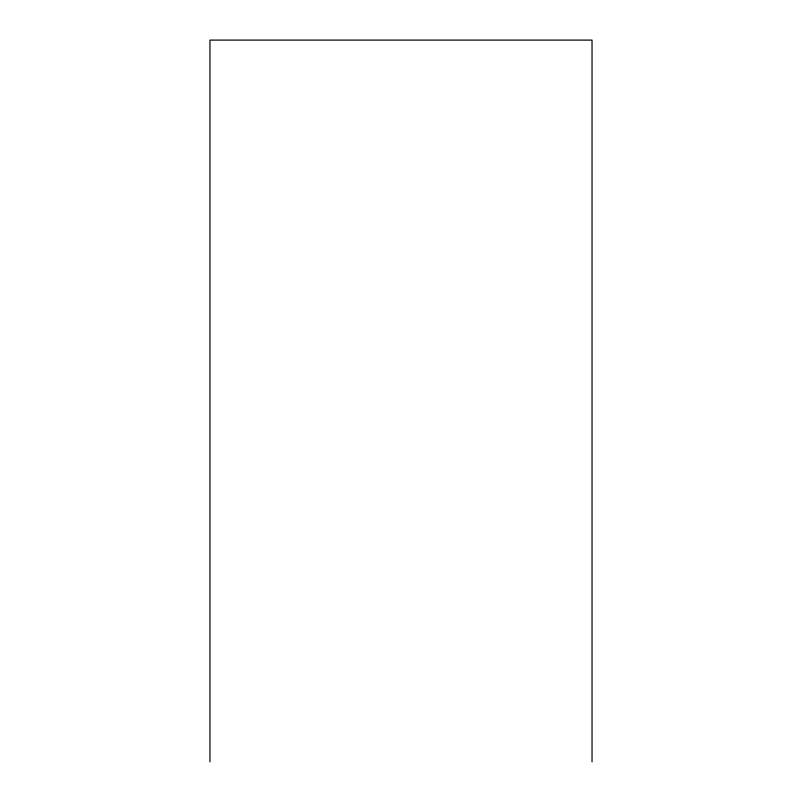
<?xml version="1.0" encoding="UTF-8"?>
<svg xmlns="http://www.w3.org/2000/svg" width="802" height="802" viewBox="0 0 802 802"><rect width="100%" height="100%" fill="white"/><g stroke="black" fill="none" stroke-linecap="round" stroke-linejoin="round"><path stroke-width="1.2" d="M592.036 761.9L592.036 40.1L209.964 40.1L209.964 761.9"/></g></svg>
